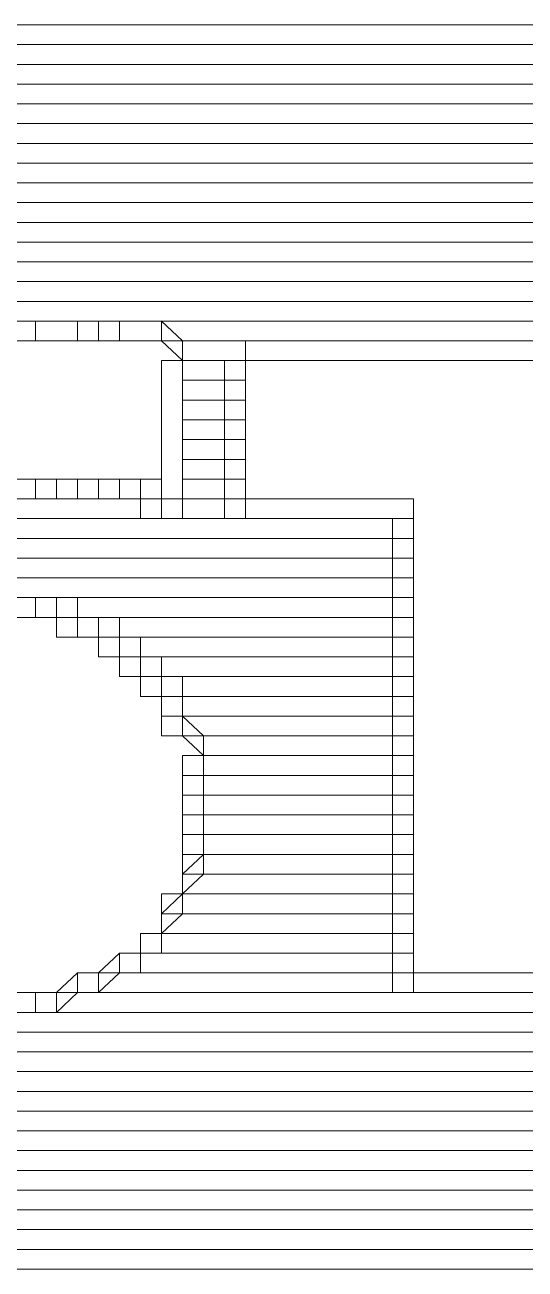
# Model space of a CAD drawing. Header units: millimetres. Extents: x 0 to 841, y 0 to 594.
# Drawn here: x 678.04 to 683, y 97.95 to 110.28 of the extents above; entities that cross this region are included whole.
import ezdxf

# ---------------------------------------------------------------- set-up
doc = ezdxf.new("R2010")
doc.units = ezdxf.units.MM
doc.header["$LTSCALE"] = 0.81
doc.layers.add('1', color=7, linetype='Continuous', lineweight=13)

msp = doc.modelspace()

# ---------------------------------------------------------------- linework, layer by layer
at = {"layer": '1'}
for p, q in [((659.3874, 110.2827), (718.8394, 110.2827)), ((659.3874, 110.2827), (718.8394, 110.2827)), ((659.3874, 110.0874), (718.8394, 110.0874)), ((659.3874, 110.0874), (718.8394, 110.0874)), ((659.3874, 109.8913), (718.8394, 109.8913)), ((659.3874, 109.8913), (718.8394, 109.8913)), ((667.7228, 109.6953), (718.8394, 109.6953)), ((667.7228, 109.6953), (718.8394, 109.6953)), ((667.9315, 109.4992), (718.8394, 109.4992)), ((667.9315, 109.4992), (718.8394, 109.4992)), ((668.1394, 109.3039), (718.8394, 109.3039)), ((668.1394, 109.3039), (718.8394, 109.3039)), ((668.348, 109.1079), (718.8394, 109.1079)), ((668.348, 109.1079), (718.8394, 109.1079)), ((668.5567, 108.9118), (718.8394, 108.9118)), ((668.5567, 108.9118), (718.8394, 108.9118)), ((668.7646, 108.7165), (718.8394, 108.7165)), ((668.7646, 108.7165), (718.8394, 108.7165)), ((668.9732, 108.5205), (718.8394, 108.5205)), ((668.9732, 108.5205), (718.8394, 108.5205)), ((669.1819, 108.3244), (718.8394, 108.3244)), ((669.1819, 108.3244), (718.8394, 108.3244)), ((669.3898, 108.1291), (718.8394, 108.1291)), ((669.3898, 108.1291), (718.8394, 108.1291)), ((669.5984, 108.1291), (718.8394, 108.1291)), ((669.5984, 108.1291), (718.8394, 108.1291)), ((669.8071, 107.9331), (718.8394, 107.9331)), ((669.8071, 107.9331), (718.8394, 107.9331)), ((670.015, 107.737), (718.8394, 107.737)), ((670.015, 107.737), (718.8394, 107.737)), ((670.4323, 107.5409), (718.8394, 107.5409)), ((670.4323, 107.5409), (718.8394, 107.5409)), ((678.1425, 107.3457), (718.8394, 107.3457)), ((678.1425, 107.3457), (718.8394, 107.3457)), ((678.3504, 100.6874), (718.8394, 100.6874)), ((678.3504, 100.6874), (718.8394, 100.6874)), ((670.2236, 100.4913), (718.8394, 100.4913)), ((670.2236, 100.4913), (718.8394, 100.4913)), ((670.4323, 100.4913), (718.8394, 100.4913)), ((670.4323, 100.4913), (718.8394, 100.4913)), ((669.8071, 100.2953), (718.8394, 100.2953)), ((669.8071, 100.2953), (718.8394, 100.2953)), ((669.5984, 100.0992), (718.8394, 100.0992)), ((669.5984, 100.0992), (718.8394, 100.0992)), ((669.1819, 99.9039), (718.8394, 99.9039)), ((669.1819, 99.9039), (718.8394, 99.9039)), ((668.7646, 99.7079), (718.8394, 99.7079)), ((668.7646, 99.7079), (718.8394, 99.7079)), ((659.3874, 99.5118), (718.8394, 99.5118)), ((659.3874, 99.5118), (718.8394, 99.5118)), ((667.9315, 99.5118), (718.8394, 99.5118)), ((667.9315, 99.5118), (718.8394, 99.5118)), ((659.3874, 99.3165), (718.8394, 99.3165)), ((659.3874, 99.3165), (718.8394, 99.3165)), ((659.3874, 99.1205), (718.8394, 99.1205)), ((659.3874, 99.1205), (718.8394, 99.1205)), ((659.3874, 98.9244), (718.8394, 98.9244)), ((659.3874, 98.9244), (718.8394, 98.9244)), ((659.3874, 98.7283), (718.8394, 98.7283)), ((659.3874, 98.7283), (718.8394, 98.7283)), ((659.3874, 98.5331), (718.8394, 98.5331)), ((659.3874, 98.5331), (718.8394, 98.5331)), ((659.3874, 98.337), (718.8394, 98.337)), ((659.3874, 98.337), (718.8394, 98.337))]:
    msp.add_line(p, q, dxfattribs=at)
for points in [[(718.8394, 110.0874), (659.3874, 110.0874), (659.3874, 110.2827), (718.8394, 110.2827)], [(718.8394, 110.0874), (659.3874, 110.0874), (659.3874, 110.2827)], [(718.8394, 110.0874), (659.3874, 110.0874), (659.3874, 110.2827), (718.8394, 110.2827)], [(718.8394, 110.0874), (659.3874, 110.0874), (659.3874, 110.2827)], [(718.8394, 109.8913), (659.3874, 109.8913), (659.3874, 110.0874)], [(718.8394, 109.8913), (659.3874, 109.8913), (659.3874, 110.0874)], [(718.8394, 109.6953), (659.3874, 109.6953), (659.3874, 109.8913)], [(718.8394, 109.6953), (659.3874, 109.6953), (659.3874, 109.8913)], [(718.8394, 109.4992), (667.7228, 109.4992), (667.7228, 109.6953)], [(718.8394, 109.4992), (667.7228, 109.4992), (667.7228, 109.6953)], [(718.8394, 109.3039), (667.9315, 109.3039), (667.9315, 109.4992)], [(718.8394, 109.3039), (667.9315, 109.3039), (667.9315, 109.4992)], [(718.8394, 109.1079), (668.1394, 109.1079), (668.1394, 109.3039), (718.8394, 109.3039)], [(718.8394, 109.1079), (668.1394, 109.1079), (668.1394, 109.3039)], [(718.8394, 109.1079), (668.1394, 109.1079), (668.1394, 109.3039), (718.8394, 109.3039)], [(718.8394, 109.1079), (668.1394, 109.1079), (668.1394, 109.3039)], [(718.8394, 108.9118), (668.348, 108.9118), (668.348, 109.1079)], [(718.8394, 108.9118), (668.348, 108.9118), (668.348, 109.1079)], [(718.8394, 108.7165), (668.5567, 108.7165), (668.5567, 108.9118)], [(718.8394, 108.7165), (668.5567, 108.7165), (668.5567, 108.9118)], [(718.8394, 108.5205), (668.7646, 108.5205), (668.7646, 108.7165)], [(718.8394, 108.5205), (668.7646, 108.5205), (668.7646, 108.7165)], [(718.8394, 108.3244), (668.9732, 108.3244), (668.9732, 108.5205)], [(718.8394, 108.3244), (668.9732, 108.3244), (668.9732, 108.5205)], [(718.8394, 108.1291), (669.1819, 108.1291), (669.1819, 108.3244)], [(718.8394, 108.1291), (669.1819, 108.1291), (669.1819, 108.3244)], [(718.8394, 107.9331), (669.3898, 107.9331), (669.3898, 108.1291)], [(718.8394, 107.9331), (669.3898, 107.9331), (669.3898, 108.1291)], [(718.8394, 107.9331), (669.5984, 107.9331), (669.5984, 108.1291)], [(718.8394, 107.9331), (669.5984, 107.9331), (669.5984, 108.1291)], [(718.8394, 107.737), (669.8071, 107.737), (669.8071, 107.9331)], [(718.8394, 107.737), (669.8071, 107.737), (669.8071, 107.9331)], [(718.8394, 107.5409), (670.015, 107.5409), (670.015, 107.737)], [(718.8394, 107.5409), (670.015, 107.5409), (670.015, 107.737)], [(718.8394, 107.3457), (670.4323, 107.3457), (670.4323, 107.5409)], [(718.8394, 107.3457), (670.4323, 107.3457), (670.4323, 107.5409)], [(718.8394, 107.1496), (678.1425, 107.1496), (678.1425, 107.3457)], [(718.8394, 107.1496), (678.1425, 107.1496), (678.1425, 107.3457)], [(718.8394, 100.4913), (678.3504, 100.4913), (678.3504, 100.6874)], [(718.8394, 100.4913), (678.3504, 100.4913), (678.3504, 100.6874)], [(718.8394, 100.2953), (670.2236, 100.2953), (670.2236, 100.4913)], [(718.8394, 100.2953), (670.2236, 100.2953), (670.2236, 100.4913)], [(718.8394, 100.2953), (670.4323, 100.2953), (670.4323, 100.4913)], [(718.8394, 100.2953), (670.4323, 100.2953), (670.4323, 100.4913)], [(718.8394, 100.0992), (669.8071, 100.0992), (669.8071, 100.2953)], [(718.8394, 100.0992), (669.8071, 100.0992), (669.8071, 100.2953)], [(718.8394, 99.9039), (669.5984, 99.9039), (669.5984, 100.0992)], [(718.8394, 99.9039), (669.5984, 99.9039), (669.5984, 100.0992)], [(718.8394, 99.7079), (669.1819, 99.7079), (669.1819, 99.9039)], [(718.8394, 99.7079), (669.1819, 99.7079), (669.1819, 99.9039)], [(718.8394, 99.5118), (668.7646, 99.5118), (668.7646, 99.7079)], [(718.8394, 99.5118), (668.7646, 99.5118), (668.7646, 99.7079)], [(718.8394, 99.3165), (659.3874, 99.3165), (659.3874, 99.5118)], [(718.8394, 99.3165), (659.3874, 99.3165), (659.3874, 99.5118)], [(718.8394, 99.3165), (667.9315, 99.3165), (667.9315, 99.5118)], [(718.8394, 99.3165), (667.9315, 99.3165), (667.9315, 99.5118)], [(718.8394, 99.1205), (659.3874, 99.1205), (659.3874, 99.3165)], [(718.8394, 99.1205), (659.3874, 99.1205), (659.3874, 99.3165)], [(718.8394, 98.9244), (659.3874, 98.9244), (659.3874, 99.1205)], [(718.8394, 98.9244), (659.3874, 98.9244), (659.3874, 99.1205)], [(718.8394, 98.7283), (659.3874, 98.7283), (659.3874, 98.9244)], [(718.8394, 98.7283), (659.3874, 98.7283), (659.3874, 98.9244)], [(718.8394, 98.5331), (659.3874, 98.5331), (659.3874, 98.7283)], [(718.8394, 98.5331), (659.3874, 98.5331), (659.3874, 98.7283)], [(718.8394, 98.337), (659.3874, 98.337), (659.3874, 98.5331)], [(718.8394, 98.337), (659.3874, 98.337), (659.3874, 98.5331)], [(718.8394, 98.1409), (659.3874, 98.1409), (659.3874, 98.337), (718.8394, 98.337)], [(718.8394, 98.1409), (659.3874, 98.1409), (659.3874, 98.337)], [(718.8394, 98.1409), (659.3874, 98.1409), (659.3874, 98.337), (718.8394, 98.337)], [(718.8394, 98.1409), (659.3874, 98.1409), (659.3874, 98.337)], [(718.8394, 98.1409), (659.3874, 98.1409), (659.3874, 97.9457), (718.8394, 97.9457)], [(718.8394, 98.1409), (659.3874, 98.1409), (659.3874, 97.9457), (718.8394, 97.9457)]]:
    msp.add_lwpolyline(points, dxfattribs=at)
for points in [[(678.1425, 107.3457), (677.9339, 107.3457), (677.9339, 107.1496), (678.1425, 107.1496)], [(678.1425, 107.3457), (677.9339, 107.3457), (677.9339, 107.1496), (678.1425, 107.1496)], [(678.5591, 107.3457), (678.1425, 107.3457), (678.1425, 107.1496), (678.5591, 107.1496)], [(678.5591, 107.3457), (678.1425, 107.3457), (678.1425, 107.1496), (678.5591, 107.1496)], [(678.7677, 107.3457), (678.5591, 107.3457), (678.5591, 107.1496), (678.7677, 107.1496)], [(678.7677, 107.3457), (678.5591, 107.3457), (678.5591, 107.1496), (678.7677, 107.1496)], [(678.9756, 107.3457), (678.7677, 107.3457), (678.7677, 107.1496), (678.9756, 107.1496)], [(678.9756, 107.3457), (678.7677, 107.3457), (678.7677, 107.1496), (678.9756, 107.1496)], [(679.3921, 107.3457), (678.9756, 107.3457), (678.9756, 107.1496), (679.3921, 107.1496)], [(679.3921, 107.3457), (678.9756, 107.3457), (678.9756, 107.1496), (679.3921, 107.1496)], [(679.6008, 107.1496), (679.3921, 107.3457), (679.3921, 107.1496), (679.6008, 106.9535)], [(679.6008, 107.1496), (679.3921, 107.3457), (679.3921, 107.1496), (679.6008, 106.9535)], [(679.6008, 107.1496), (680.226, 107.1496), (680.226, 106.9535), (679.6008, 106.9535)], [(679.6008, 107.1496), (680.226, 107.1496), (680.226, 106.9535), (679.6008, 106.9535)], [(685.0189, 107.1496), (680.226, 107.1496), (680.226, 106.9535), (685.0189, 106.9535)], [(685.0189, 107.1496), (680.226, 107.1496), (680.226, 106.9535), (685.0189, 106.9535)], [(679.3921, 105.3874), (679.3921, 106.9535), (679.6008, 106.9535), (679.6008, 105.3874)], [(679.3921, 105.3874), (679.3921, 106.9535), (679.6008, 106.9535), (679.6008, 105.3874)], [(679.6008, 106.9535), (680.226, 106.9535), (680.226, 106.7583), (679.6008, 106.7583)], [(679.6008, 106.9535), (680.226, 106.9535), (680.226, 106.7583), (679.6008, 106.7583)], [(679.6008, 106.9535), (680.226, 106.9535), (680.226, 106.7583), (679.6008, 106.7583)], [(679.6008, 106.9535), (680.226, 106.9535), (680.226, 106.7583), (679.6008, 106.7583)], [(680.0173, 106.9535), (680.0173, 105.3874), (680.226, 105.3874), (680.226, 106.9535)], [(680.0173, 106.9535), (680.0173, 105.3874), (680.226, 105.3874), (680.226, 106.9535)], [(679.6008, 106.7583), (680.226, 106.7583), (680.226, 106.5622), (679.6008, 106.5622)], [(679.6008, 106.7583), (680.226, 106.7583), (680.226, 106.5622), (679.6008, 106.5622)], [(679.6008, 106.5622), (680.226, 106.5622), (680.226, 106.3661), (679.6008, 106.3661)], [(679.6008, 106.5622), (680.226, 106.5622), (680.226, 106.3661), (679.6008, 106.3661)], [(679.6008, 106.3661), (680.226, 106.3661), (680.226, 106.1701), (679.6008, 106.1701)], [(679.6008, 106.3661), (680.226, 106.3661), (680.226, 106.1701), (679.6008, 106.1701)], [(679.6008, 106.1701), (680.226, 106.1701), (680.226, 105.9748), (679.6008, 105.9748)], [(679.6008, 106.1701), (680.226, 106.1701), (680.226, 105.9748), (679.6008, 105.9748)], [(679.6008, 105.9748), (680.226, 105.9748), (680.226, 105.7787), (679.6008, 105.7787)], [(679.6008, 105.9748), (680.226, 105.9748), (680.226, 105.7787), (679.6008, 105.7787)], [(679.6008, 105.9748), (680.226, 105.9748), (680.226, 105.7787), (679.6008, 105.7787)], [(679.6008, 105.9748), (680.226, 105.9748), (680.226, 105.7787), (679.6008, 105.7787)], [(677.3087, 105.7787), (679.1843, 105.7787), (679.1843, 105.5827), (677.3087, 105.5827)], [(677.3087, 105.7787), (679.1843, 105.7787), (679.1843, 105.5827), (677.3087, 105.5827)], [(677.9339, 105.7787), (678.1425, 105.7787), (678.1425, 105.5827), (677.9339, 105.5827)], [(677.9339, 105.7787), (678.1425, 105.7787), (678.1425, 105.5827), (677.9339, 105.5827)], [(678.1425, 105.7787), (678.3504, 105.7787), (678.3504, 105.5827), (678.1425, 105.5827)], [(678.1425, 105.7787), (678.3504, 105.7787), (678.3504, 105.5827), (678.1425, 105.5827)], [(678.3504, 105.7787), (678.3504, 105.7787), (678.3504, 105.5827), (678.3504, 105.5827)], [(678.3504, 105.7787), (678.5591, 105.7787), (678.5591, 105.5827), (678.3504, 105.5827)], [(678.3504, 105.7787), (678.3504, 105.7787), (678.3504, 105.5827), (678.3504, 105.5827)], [(678.3504, 105.7787), (678.5591, 105.7787), (678.5591, 105.5827), (678.3504, 105.5827)], [(678.5591, 105.7787), (678.7677, 105.7787), (678.7677, 105.5827), (678.5591, 105.5827)], [(678.5591, 105.7787), (678.7677, 105.7787), (678.7677, 105.5827), (678.5591, 105.5827)], [(678.7677, 105.7787), (678.9756, 105.7787), (678.9756, 105.5827), (678.7677, 105.5827)], [(678.7677, 105.7787), (678.9756, 105.7787), (678.9756, 105.5827), (678.7677, 105.5827)], [(678.9756, 105.7787), (679.1843, 105.7787), (679.1843, 105.5827), (678.9756, 105.5827)], [(678.9756, 105.7787), (679.1843, 105.7787), (679.1843, 105.5827), (678.9756, 105.5827)], [(679.1843, 105.7787), (679.3921, 105.7787), (679.3921, 105.5827), (679.1843, 105.5827)], [(679.1843, 105.7787), (679.3921, 105.7787), (679.3921, 105.5827), (679.1843, 105.5827)], [(679.6008, 105.7787), (680.226, 105.7787), (680.226, 105.5827), (679.6008, 105.5827)], [(679.6008, 105.7787), (680.226, 105.7787), (680.226, 105.5827), (679.6008, 105.5827)], [(676.6835, 105.5827), (681.8929, 105.5827), (681.8929, 105.3874), (676.6835, 105.3874)], [(676.6835, 105.5827), (681.8929, 105.5827), (681.8929, 105.3874), (676.6835, 105.3874)], [(679.1843, 105.5827), (679.1843, 105.3874), (679.3921, 105.3874), (679.3921, 105.5827)], [(679.1843, 105.5827), (679.1843, 105.3874), (679.3921, 105.3874), (679.3921, 105.5827)], [(679.3921, 105.5827), (679.6008, 105.5827), (679.6008, 105.3874), (679.3921, 105.3874)], [(679.3921, 105.5827), (679.6008, 105.5827), (679.6008, 105.3874), (679.3921, 105.3874)], [(680.226, 105.5827), (681.8929, 105.5827), (681.8929, 105.3874), (680.226, 105.3874)], [(680.226, 105.5827), (681.8929, 105.5827), (681.8929, 105.3874), (680.226, 105.3874)], [(676.6835, 105.3874), (681.8929, 105.3874), (681.8929, 105.1913), (676.6835, 105.1913)], [(676.6835, 105.3874), (681.8929, 105.3874), (681.8929, 105.1913), (676.6835, 105.1913)], [(681.685, 105.3874), (681.685, 100.6874), (681.8929, 100.6874), (681.8929, 105.3874)], [(681.685, 105.3874), (681.685, 100.6874), (681.8929, 100.6874), (681.8929, 105.3874)], [(676.4748, 105.1913), (681.8929, 105.1913), (681.8929, 104.9953), (676.4748, 104.9953)], [(676.4748, 105.1913), (681.8929, 105.1913), (681.8929, 104.9953), (676.4748, 104.9953)], [(676.6835, 104.9953), (681.8929, 104.9953), (681.8929, 104.7992), (676.6835, 104.7992)], [(676.6835, 104.9953), (681.8929, 104.9953), (681.8929, 104.7992), (676.6835, 104.7992)], [(676.6835, 104.7992), (681.8929, 104.7992), (681.8929, 104.6039), (676.6835, 104.6039)], [(676.6835, 104.7992), (681.8929, 104.7992), (681.8929, 104.6039), (676.6835, 104.6039)], [(677.7252, 104.7992), (681.8929, 104.7992), (681.8929, 104.6039), (677.7252, 104.6039)], [(677.7252, 104.7992), (681.8929, 104.7992), (681.8929, 104.6039), (677.7252, 104.6039)], [(678.1425, 104.6039), (677.9339, 104.6039), (677.9339, 104.4079), (678.1425, 104.4079)], [(678.1425, 104.6039), (677.9339, 104.6039), (677.9339, 104.4079), (678.1425, 104.4079)], [(678.3504, 104.6039), (678.1425, 104.6039), (678.1425, 104.4079), (678.3504, 104.4079)], [(678.1425, 104.6039), (678.1425, 104.6039), (678.1425, 104.4079), (678.1425, 104.4079)], [(678.3504, 104.6039), (678.1425, 104.6039), (678.1425, 104.4079), (678.3504, 104.4079)], [(678.1425, 104.6039), (678.1425, 104.6039), (678.1425, 104.4079), (678.1425, 104.4079)], [(678.5591, 104.6039), (678.3504, 104.6039), (678.3504, 104.4079), (678.5591, 104.4079)], [(678.3504, 104.6039), (678.3504, 104.6039), (678.3504, 104.4079), (678.3504, 104.4079)], [(678.3504, 104.6039), (678.3504, 104.6039), (678.3504, 104.4079), (678.3504, 104.4079)], [(678.3504, 104.6039), (681.8929, 104.6039), (681.8929, 104.4079), (678.3504, 104.4079)], [(678.5591, 104.6039), (678.3504, 104.6039), (678.3504, 104.4079), (678.5591, 104.4079)], [(678.3504, 104.6039), (678.3504, 104.6039), (678.3504, 104.4079), (678.3504, 104.4079)], [(678.3504, 104.6039), (678.3504, 104.6039), (678.3504, 104.4079), (678.3504, 104.4079)], [(678.3504, 104.6039), (681.8929, 104.6039), (681.8929, 104.4079), (678.3504, 104.4079)], [(678.3504, 104.2118), (678.3504, 104.4079), (678.5591, 104.4079), (678.5591, 104.2118)], [(678.3504, 104.2118), (678.3504, 104.4079), (678.5591, 104.4079), (678.5591, 104.2118)], [(678.7677, 104.4079), (678.5591, 104.4079), (678.5591, 104.2118), (678.7677, 104.2118)], [(678.7677, 104.4079), (678.5591, 104.4079), (678.5591, 104.2118), (678.7677, 104.2118)], [(678.9756, 104.4079), (678.7677, 104.4079), (678.7677, 104.2118), (678.9756, 104.2118)], [(678.7677, 104.4079), (678.7677, 104.4079), (678.7677, 104.2118), (678.7677, 104.2118)], [(678.7677, 104.4079), (681.8929, 104.4079), (681.8929, 104.2118), (678.7677, 104.2118)], [(678.9756, 104.4079), (678.7677, 104.4079), (678.7677, 104.2118), (678.9756, 104.2118)], [(678.7677, 104.4079), (678.7677, 104.4079), (678.7677, 104.2118), (678.7677, 104.2118)], [(678.7677, 104.4079), (681.8929, 104.4079), (681.8929, 104.2118), (678.7677, 104.2118)], [(678.7677, 104.0165), (678.7677, 104.2118), (678.9756, 104.2118), (678.9756, 104.0165)], [(678.7677, 104.0165), (678.7677, 104.2118), (678.9756, 104.2118), (678.9756, 104.0165)], [(679.1843, 104.2118), (678.9756, 104.2118), (678.9756, 104.0165), (679.1843, 104.0165)], [(678.9756, 104.2118), (681.8929, 104.2118), (681.8929, 104.0165), (678.9756, 104.0165)], [(679.1843, 104.2118), (678.9756, 104.2118), (678.9756, 104.0165), (679.1843, 104.0165)], [(678.9756, 104.2118), (681.8929, 104.2118), (681.8929, 104.0165), (678.9756, 104.0165)], [(679.1843, 104.2118), (679.1843, 104.2118), (679.1843, 104.0165), (679.1843, 104.0165)], [(679.1843, 104.2118), (679.1843, 104.2118), (679.1843, 104.0165), (679.1843, 104.0165)], [(678.9756, 103.8205), (678.9756, 104.0165), (679.1843, 104.0165), (679.1843, 103.8205)], [(678.9756, 103.8205), (678.9756, 104.0165), (679.1843, 104.0165), (679.1843, 103.8205)], [(679.3921, 104.0165), (679.1843, 104.0165), (679.1843, 103.8205), (679.3921, 103.8205)], [(679.1843, 104.0165), (681.8929, 104.0165), (681.8929, 103.8205), (679.1843, 103.8205)], [(679.3921, 104.0165), (679.1843, 104.0165), (679.1843, 103.8205), (679.3921, 103.8205)], [(679.1843, 104.0165), (681.8929, 104.0165), (681.8929, 103.8205), (679.1843, 103.8205)], [(679.1843, 103.6244), (679.1843, 103.8205), (679.3921, 103.8205), (679.3921, 103.6244)], [(679.1843, 103.6244), (679.1843, 103.8205), (679.3921, 103.8205), (679.3921, 103.6244)], [(679.6008, 103.8205), (679.3921, 103.8205), (679.3921, 103.6244), (679.6008, 103.6244)], [(679.3921, 103.8205), (679.3921, 103.8205), (679.3921, 103.6244), (679.3921, 103.6244)], [(679.3921, 103.8205), (681.8929, 103.8205), (681.8929, 103.6244), (679.3921, 103.6244)], [(679.6008, 103.8205), (679.3921, 103.8205), (679.3921, 103.6244), (679.6008, 103.6244)], [(679.3921, 103.8205), (679.3921, 103.8205), (679.3921, 103.6244), (679.3921, 103.6244)], [(679.3921, 103.8205), (681.8929, 103.8205), (681.8929, 103.6244), (679.3921, 103.6244)], [(679.6008, 103.8205), (681.8929, 103.8205), (681.8929, 103.6244), (679.6008, 103.6244)], [(679.6008, 103.8205), (681.8929, 103.8205), (681.8929, 103.6244), (679.6008, 103.6244)], [(679.3921, 103.4283), (679.3921, 103.6244), (679.6008, 103.6244), (679.6008, 103.4283)], [(679.3921, 103.4283), (679.3921, 103.6244), (679.6008, 103.6244), (679.6008, 103.4283)], [(679.6008, 103.6244), (679.6008, 103.6244), (679.6008, 103.4283), (679.6008, 103.4283)], [(679.6008, 103.6244), (681.8929, 103.6244), (681.8929, 103.4283), (679.6008, 103.4283)], [(679.6008, 103.6244), (679.6008, 103.6244), (679.6008, 103.4283), (679.6008, 103.4283)], [(679.6008, 103.6244), (681.8929, 103.6244), (681.8929, 103.4283), (679.6008, 103.4283)], [(679.3921, 103.2331), (679.3921, 103.4283), (679.6008, 103.4283), (679.6008, 103.2331)], [(679.3921, 103.2331), (679.3921, 103.4283), (679.6008, 103.4283), (679.6008, 103.2331)], [(679.8094, 103.2331), (679.6008, 103.4283), (679.6008, 103.2331), (679.8094, 103.037)], [(679.6008, 103.4283), (679.6008, 103.4283), (679.6008, 103.2331), (679.6008, 103.2331)], [(679.6008, 103.4283), (681.8929, 103.4283), (681.8929, 103.2331), (679.6008, 103.2331)], [(679.8094, 103.2331), (679.6008, 103.4283), (679.6008, 103.2331), (679.8094, 103.037)], [(679.6008, 103.4283), (679.6008, 103.4283), (679.6008, 103.2331), (679.6008, 103.2331)], [(679.6008, 103.4283), (681.8929, 103.4283), (681.8929, 103.2331), (679.6008, 103.2331)], [(679.8094, 103.2331), (679.8094, 103.2331), (679.8094, 103.037), (679.8094, 103.037)], [(679.8094, 103.2331), (681.8929, 103.2331), (681.8929, 103.037), (679.8094, 103.037)], [(679.8094, 103.2331), (679.8094, 103.2331), (679.8094, 103.037), (679.8094, 103.037)], [(679.8094, 103.2331), (681.8929, 103.2331), (681.8929, 103.037), (679.8094, 103.037)], [(679.6008, 102.8409), (679.6008, 103.037), (679.8094, 103.037), (679.8094, 102.8409)], [(679.6008, 102.8409), (679.6008, 103.037), (679.8094, 103.037), (679.8094, 102.8409)], [(679.8094, 103.037), (679.8094, 103.037), (679.8094, 102.8409), (679.8094, 102.8409)], [(679.8094, 103.037), (681.8929, 103.037), (681.8929, 102.8409), (679.8094, 102.8409)], [(679.8094, 103.037), (679.8094, 103.037), (679.8094, 102.8409), (679.8094, 102.8409)], [(679.8094, 103.037), (681.8929, 103.037), (681.8929, 102.8409), (679.8094, 102.8409)], [(679.6008, 102.6457), (679.6008, 102.8409), (679.8094, 102.8409), (679.8094, 102.6457)], [(679.6008, 102.6457), (679.6008, 102.8409), (679.8094, 102.8409), (679.8094, 102.6457)], [(679.8094, 102.8409), (679.8094, 102.8409), (679.8094, 102.6457), (679.8094, 102.6457)], [(679.8094, 102.8409), (681.8929, 102.8409), (681.8929, 102.6457), (679.8094, 102.6457)], [(679.8094, 102.8409), (679.8094, 102.8409), (679.8094, 102.6457), (679.8094, 102.6457)], [(679.8094, 102.8409), (681.8929, 102.8409), (681.8929, 102.6457), (679.8094, 102.6457)], [(679.6008, 102.4496), (679.6008, 102.6457), (679.8094, 102.6457), (679.8094, 102.4496)], [(679.6008, 102.4496), (679.6008, 102.6457), (679.8094, 102.6457), (679.8094, 102.4496)], [(679.8094, 102.6457), (679.8094, 102.6457), (679.8094, 102.4496), (679.8094, 102.4496)], [(679.8094, 102.6457), (681.8929, 102.6457), (681.8929, 102.4496), (679.8094, 102.4496)], [(679.8094, 102.6457), (681.8929, 102.6457), (681.8929, 102.4496), (679.8094, 102.4496)], [(679.8094, 102.6457), (679.8094, 102.6457), (679.8094, 102.4496), (679.8094, 102.4496)], [(679.8094, 102.6457), (681.8929, 102.6457), (681.8929, 102.4496), (679.8094, 102.4496)], [(679.8094, 102.6457), (681.8929, 102.6457), (681.8929, 102.4496), (679.8094, 102.4496)], [(679.6008, 102.2535), (679.6008, 102.4496), (679.8094, 102.4496), (679.8094, 102.2535)], [(679.6008, 102.2535), (679.6008, 102.4496), (679.8094, 102.4496), (679.8094, 102.2535)], [(679.8094, 102.4496), (679.8094, 102.4496), (679.8094, 102.2535), (679.8094, 102.2535)], [(679.8094, 102.4496), (681.8929, 102.4496), (681.8929, 102.2535), (679.8094, 102.2535)], [(679.8094, 102.4496), (679.8094, 102.4496), (679.8094, 102.2535), (679.8094, 102.2535)], [(679.8094, 102.4496), (681.8929, 102.4496), (681.8929, 102.2535), (679.8094, 102.2535)], [(679.6008, 102.0583), (679.6008, 102.2535), (679.8094, 102.2535), (679.8094, 102.0583)], [(679.6008, 102.0583), (679.6008, 102.2535), (679.8094, 102.2535), (679.8094, 102.0583)], [(679.8094, 102.2535), (679.8094, 102.2535), (679.8094, 102.0583), (679.8094, 102.0583)], [(679.8094, 102.2535), (681.8929, 102.2535), (681.8929, 102.0583), (679.8094, 102.0583)], [(679.8094, 102.2535), (679.8094, 102.2535), (679.8094, 102.0583), (679.8094, 102.0583)], [(679.8094, 102.2535), (681.8929, 102.2535), (681.8929, 102.0583), (679.8094, 102.0583)], [(679.6008, 101.8622), (679.8094, 102.0583), (679.8094, 101.8622), (679.6008, 101.6661)], [(679.6008, 101.8622), (679.6008, 102.0583), (679.8094, 102.0583), (679.8094, 101.8622)], [(679.6008, 101.8622), (679.8094, 102.0583), (679.8094, 101.8622), (679.6008, 101.6661)], [(679.6008, 101.8622), (679.6008, 102.0583), (679.8094, 102.0583), (679.8094, 101.8622)], [(679.8094, 102.0583), (679.8094, 102.0583), (679.8094, 101.8622), (679.8094, 101.8622)], [(679.8094, 102.0583), (681.8929, 102.0583), (681.8929, 101.8622), (679.8094, 101.8622)], [(679.8094, 102.0583), (679.8094, 102.0583), (679.8094, 101.8622), (679.8094, 101.8622)], [(679.8094, 102.0583), (681.8929, 102.0583), (681.8929, 101.8622), (679.8094, 101.8622)], [(679.6008, 101.8622), (679.6008, 101.8622), (679.6008, 101.6661), (679.6008, 101.6661)], [(679.6008, 101.8622), (681.8929, 101.8622), (681.8929, 101.6661), (679.6008, 101.6661)], [(679.6008, 101.8622), (679.6008, 101.8622), (679.6008, 101.6661), (679.6008, 101.6661)], [(679.6008, 101.8622), (681.8929, 101.8622), (681.8929, 101.6661), (679.6008, 101.6661)], [(679.3921, 101.4701), (679.6008, 101.6661), (679.6008, 101.4701), (679.3921, 101.2748)], [(679.3921, 101.4701), (679.3921, 101.6661), (679.6008, 101.6661), (679.6008, 101.4701)], [(679.3921, 101.4701), (679.6008, 101.6661), (679.6008, 101.4701), (679.3921, 101.2748)], [(679.3921, 101.4701), (679.3921, 101.6661), (679.6008, 101.6661), (679.6008, 101.4701)], [(679.6008, 101.6661), (679.6008, 101.6661), (679.6008, 101.4701), (679.6008, 101.4701)], [(679.6008, 101.6661), (681.8929, 101.6661), (681.8929, 101.4701), (679.6008, 101.4701)], [(679.6008, 101.6661), (681.8929, 101.6661), (681.8929, 101.4701), (679.6008, 101.4701)], [(679.6008, 101.6661), (679.6008, 101.6661), (679.6008, 101.4701), (679.6008, 101.4701)], [(679.6008, 101.6661), (681.8929, 101.6661), (681.8929, 101.4701), (679.6008, 101.4701)], [(679.6008, 101.6661), (681.8929, 101.6661), (681.8929, 101.4701), (679.6008, 101.4701)], [(679.3921, 101.4701), (679.3921, 101.4701), (679.3921, 101.2748), (679.3921, 101.2748)], [(679.3921, 101.4701), (679.3921, 101.4701), (679.3921, 101.2748), (679.3921, 101.2748)], [(679.3921, 101.4701), (681.8929, 101.4701), (681.8929, 101.2748), (679.3921, 101.2748)], [(679.3921, 101.4701), (679.3921, 101.4701), (679.3921, 101.2748), (679.3921, 101.2748)], [(679.3921, 101.4701), (679.3921, 101.4701), (679.3921, 101.2748), (679.3921, 101.2748)], [(679.3921, 101.4701), (681.8929, 101.4701), (681.8929, 101.2748), (679.3921, 101.2748)], [(679.1843, 101.2748), (679.3921, 101.2748), (679.3921, 101.0787), (679.1843, 101.0787)], [(679.1843, 101.0787), (679.1843, 101.2748), (679.3921, 101.2748), (679.3921, 101.0787)], [(679.1843, 101.2748), (681.8929, 101.2748), (681.8929, 101.0787), (679.1843, 101.0787)], [(679.1843, 101.2748), (679.3921, 101.2748), (679.3921, 101.0787), (679.1843, 101.0787)], [(679.1843, 101.0787), (679.1843, 101.2748), (679.3921, 101.2748), (679.3921, 101.0787)], [(679.1843, 101.2748), (681.8929, 101.2748), (681.8929, 101.0787), (679.1843, 101.0787)], [(678.7677, 100.8827), (678.9756, 101.0787), (678.9756, 100.8827), (678.7677, 100.6874)], [(678.7677, 100.8827), (678.9756, 101.0787), (678.9756, 100.8827), (678.7677, 100.6874)], [(678.9756, 101.0787), (678.9756, 101.0787), (678.9756, 100.8827), (678.9756, 100.8827)], [(678.9756, 101.0787), (678.9756, 101.0787), (678.9756, 100.8827), (678.9756, 100.8827)], [(678.9756, 101.0787), (679.1843, 101.0787), (679.1843, 100.8827), (678.9756, 100.8827)], [(678.9756, 100.8827), (678.9756, 101.0787), (679.1843, 101.0787), (679.1843, 100.8827)], [(678.9756, 101.0787), (681.8929, 101.0787), (681.8929, 100.8827), (678.9756, 100.8827)], [(678.9756, 101.0787), (678.9756, 101.0787), (678.9756, 100.8827), (678.9756, 100.8827)], [(678.9756, 101.0787), (678.9756, 101.0787), (678.9756, 100.8827), (678.9756, 100.8827)], [(678.9756, 101.0787), (679.1843, 101.0787), (679.1843, 100.8827), (678.9756, 100.8827)], [(678.9756, 100.8827), (678.9756, 101.0787), (679.1843, 101.0787), (679.1843, 100.8827)], [(678.9756, 101.0787), (681.8929, 101.0787), (681.8929, 100.8827), (678.9756, 100.8827)], [(678.3504, 100.6874), (678.5591, 100.8827), (678.5591, 100.6874), (678.3504, 100.4913)], [(678.3504, 100.6874), (678.5591, 100.8827), (678.5591, 100.6874), (678.3504, 100.4913)], [(678.5591, 100.8827), (678.5591, 100.8827), (678.5591, 100.6874), (678.5591, 100.6874)], [(678.5591, 100.8827), (678.7677, 100.8827), (678.7677, 100.6874), (678.5591, 100.6874)], [(678.5591, 100.8827), (678.5591, 100.8827), (678.5591, 100.6874), (678.5591, 100.6874)], [(678.5591, 100.8827), (678.7677, 100.8827), (678.7677, 100.6874), (678.5591, 100.6874)], [(678.7677, 100.8827), (678.7677, 100.8827), (678.7677, 100.6874), (678.7677, 100.6874)], [(678.7677, 100.8827), (681.8929, 100.8827), (681.8929, 100.6874), (678.7677, 100.6874)], [(678.7677, 100.8827), (678.7677, 100.8827), (678.7677, 100.6874), (678.7677, 100.6874)], [(678.7677, 100.8827), (681.8929, 100.8827), (681.8929, 100.6874), (678.7677, 100.6874)], [(681.8929, 100.8827), (683.5598, 100.8827), (683.5598, 100.6874), (681.8929, 100.6874)], [(681.8929, 100.8827), (683.5598, 100.8827), (683.5598, 100.6874), (681.8929, 100.6874)], [(677.7252, 100.6874), (678.1425, 100.6874), (678.1425, 100.4913), (677.7252, 100.4913)], [(677.7252, 100.6874), (678.1425, 100.6874), (678.1425, 100.4913), (677.7252, 100.4913)], [(678.1425, 100.6874), (678.1425, 100.6874), (678.1425, 100.4913), (678.1425, 100.4913)], [(678.1425, 100.6874), (678.3504, 100.6874), (678.3504, 100.4913), (678.1425, 100.4913)], [(678.1425, 100.6874), (678.1425, 100.6874), (678.1425, 100.4913), (678.1425, 100.4913)], [(678.1425, 100.6874), (678.3504, 100.6874), (678.3504, 100.4913), (678.1425, 100.4913)], [(678.3504, 100.6874), (678.3504, 100.6874), (678.3504, 100.4913), (678.3504, 100.4913)], [(678.3504, 100.6874), (678.3504, 100.6874), (678.3504, 100.4913), (678.3504, 100.4913)]]:
    msp.add_lwpolyline(points, close=True, dxfattribs=at)

doc.saveas('drawing.dxf')
